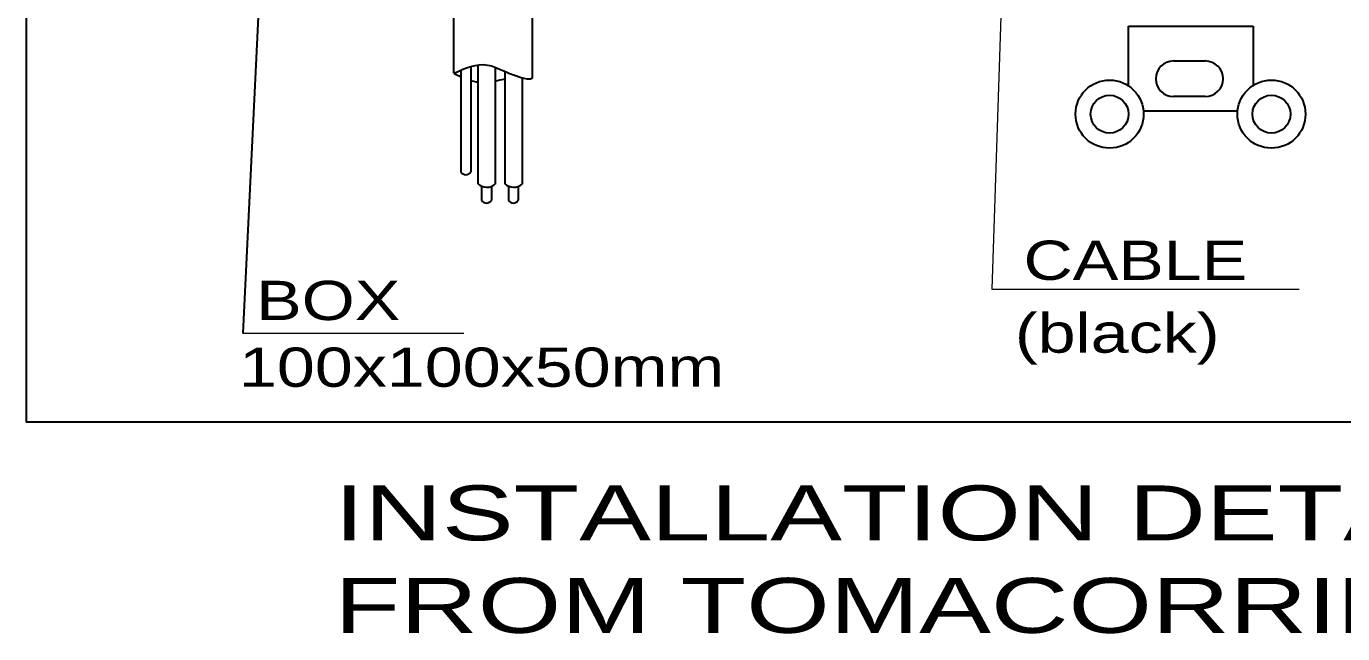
# Model space of a CAD drawing. Header units: millimetres. Extents: x -1414 to 2664, y 674 to 1517.
# Drawn here: x 1404.426 to 1406.774, y 791.677 to 792.761 of the extents above; entities that cross this region are included whole.
import ezdxf

# ---------------------------------------------------------------- set-up
doc = ezdxf.new("R2010")
doc.units = ezdxf.units.MM
doc.header["$LTSCALE"] = 0.01
doc.layers.add('02', color=2, linetype='CONTINUOUS')
doc.layers.add('2', color=2, linetype='CONTINUOUS')
for name, color, linetype, lineweight in [('1', 1, 'CONTINUOUS', 5), ('TEX-AMBIT', 4, 'CONTINUOUS', 30), ('TEXTOSCHICOS', 81, 'CONTINUOUS', 25)]:
    doc.layers.add(name, color=color, linetype=linetype, lineweight=lineweight)
doc.styles.add('ARIAL', font='ARIAL')
doc.styles.add('r80-100', font='r80-100')
doc.dimstyles.get("Standard").update_dxf_attribs({"dimscale": 0.05, "dimtxt": 1.8, "dimasz": 1, "dimexe": 1, "dimexo": 1, "dimgap": 0.9, "dimtad": 0, "dimtoh": 1, "dimzin": 4, "dimdsep": 46, "dimcen": 0.09, "dimclrd": 2, "dimclre": 1, "dimclrt": 3, "dimadec": 0, "dimazin": 0, "dimtfac": 1, "dimtdec": 4, "dimtofl": 0, "dimtmove": 0, "dimatfit": 3, "dimfxl": 0.05, "dimtolj": 1, "dimtzin": 0, "dimarcsym": 0})

msp = doc.modelspace()

# ---------------------------------------------------------------- linework, layer by layer
at = {"layer": '02', "color": 3, "linetype": 'ByBlock'}
for p, q in [((1405.1885, 792.677), (1405.1885, 793.001)), ((1405.3291, 792.6685), (1405.3291, 793.001)), ((1406.3923, 792.6543), (1406.3923, 792.7607)), ((1406.6144, 792.7607), (1406.6144, 792.655))]:
    msp.add_line(p, q, dxfattribs=at)
at = {"layer": '02'}
msp.add_lwpolyline([(1407.9652, 794.8712), (1404.4258, 794.8712), (1404.4258, 792.0551), (1407.9652, 792.0551)], close=True, dxfattribs=at)
at = {"layer": '02', "color": 3, "linetype": 'ByBlock'}
for points, knots in [([(1405.1885, 792.677), (1405.2088, 792.6859), (1405.241, 792.7002), (1405.2785, 792.6797), (1405.3027, 792.6717), (1405.3193, 792.6654), (1405.3274, 792.6678), (1405.3291, 792.6685)], [0, 0, 0, 0, 0.0884825, 0.1408108, 0.1718142, 0.2015473, 0.2100701, 0.2100701, 0.2100701, 0.2100701]), ([(1405.2188, 792.6637), (1405.2194, 792.6635), (1405.2236, 792.6624), (1405.2278, 792.6617), (1405.2313, 792.6614)], [0.04707025, 0.04707025, 0.04707025, 0.04707025, 0.05017838, 0.06591355, 0.06591355, 0.06591355, 0.06591355])]:
    msp.add_open_spline(points, degree=3, knots=knots, dxfattribs=at)
for points in [[(1405.1885, 792.677), (1405.1928, 792.6747), (1405.197, 792.6725), (1405.2013, 792.6705)], [(1405.2624, 792.6633), (1405.268, 792.6643), (1405.2736, 792.6656), (1405.2793, 792.6671)]]:
    msp.add_open_spline(points, degree=3, dxfattribs=at)
at = {"layer": '1'}
msp.add_line((1404.8122, 792.213), (1405.2061, 792.213), dxfattribs=at)
for points in [[(1406.1811, 793.2837), (1406.1482, 792.2914)], [(1406.1482, 792.2914), (1406.6967, 792.2914)]]:
    msp.add_lwpolyline(points, dxfattribs=at)
at = {"layer": '2', "color": 2, "lineweight": -3}
msp.add_line((1406.3923, 792.7607), (1406.6144, 792.7607), dxfattribs=at)
at = {"layer": '2', "color": 1, "linetype": 'ByBlock'}
for p, q in [((1405.2188, 792.6889), (1405.2188, 792.5009)), ((1405.2013, 792.6825), (1405.2013, 792.5009)), ((1405.2381, 792.4754), (1405.2381, 792.4503)), ((1405.2556, 792.4751), (1405.2556, 792.4503)), ((1405.2861, 792.4754), (1405.2861, 792.4503)), ((1405.3036, 792.4751), (1405.3036, 792.4503))]:
    msp.add_line(p, q, dxfattribs=at)
at = {"layer": '2', "color": 2, "linetype": 'ByBlock'}
for p, q in [((1405.2313, 792.6917), (1405.2313, 792.4796)), ((1405.2624, 792.6877), (1405.2624, 792.4789))]:
    msp.add_line(p, q, dxfattribs=at)
at = {"layer": '2', "color": 1, "lineweight": -3}
for p, q in [((1406.4725, 792.6988), (1406.5293, 792.6988)), ((1406.5293, 792.6354), (1406.4725, 792.6354))]:
    msp.add_line(p, q, dxfattribs=at)
at = {"layer": '2', "color": 7, "lineweight": -3}
for p, q in [((1405.2793, 792.6803), (1405.2793, 792.4796)), ((1405.3104, 792.6689), (1405.3104, 792.4789))]:
    msp.add_line(p, q, dxfattribs=at)
at = {"layer": '2', "color": 2, "lineweight": -3}
msp.add_lwpolyline([(1406.5868, 792.6091), (1406.4189, 792.6091)], dxfattribs=at)
for centre in [(1406.3585, 792.604), (1406.6473, 792.604)]:
    msp.add_circle(centre, 0.0607, dxfattribs=at)
at = {"layer": '2', "color": 1, "lineweight": -3}
for centre in [(1406.3585, 792.604), (1406.6473, 792.604)]:
    msp.add_circle(centre, 0.0338, dxfattribs=at)
for centre, start, end in [((1406.4725, 792.6671), 90, 270), ((1406.5293, 792.6671), 270, 90)]:
    msp.add_arc(centre, 0.0317, start, end, dxfattribs=at)
at = {"layer": '2', "color": 1, "linetype": 'ByBlock'}
for centre in [(1405.21, 792.5061), (1405.2468, 792.4556), (1405.2948, 792.4556)]:
    msp.add_arc(centre, 0.0102, 211.0164, 328.9836, dxfattribs=at)
at = {"layer": '2', "color": 2, "linetype": 'ByBlock'}
msp.add_arc((1405.2473, 792.4978), 0.0242, 228.6718, 308.5501, dxfattribs=at)
at = {"layer": '2', "color": 7, "lineweight": -3}
msp.add_arc((1405.2953, 792.4978), 0.0242, 228.6718, 308.5501, dxfattribs=at)

# ---------------------------------------------------------------- texts
at = {"layer": 'TEX-AMBIT', "color": 4, "linetype": 'CONTINUOUS', "style": 'ARIAL', "width": 1.4}
for s, p in [('INSTALLATION DETAIL', (1404.9757, 791.8435)), ('FROM TOMACORRIENTS ', (1404.9757, 791.6784))]:
    msp.add_text(s, height=0.098, dxfattribs=at).set_placement(p)
at = {"layer": 'TEXTOSCHICOS', "style": 'r80-100', "width": 1.3}
for s, p in [('CABLE', (1406.205, 792.3083)), ('BOX', (1404.836, 792.2366)), ('(black)', (1406.1896, 792.1783)), ('100x100x50mm', (1404.8052, 792.1175))]:
    msp.add_text(s, height=0.07, dxfattribs=at).set_placement(p)

# ---------------------------------------------------------------- leaders
at = {"layer": '1'}
msp.add_leader([(1404.8503, 793.001), (1404.8122, 792.213)], dimstyle='Standard', dxfattribs=at)

doc.saveas('drawing.dxf')
